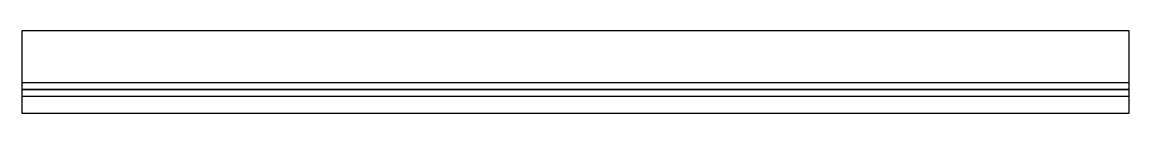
# Model space of a CAD drawing. Header units: inches. Extents: x -15 to 225, y 140 to 158.
import ezdxf

# ---------------------------------------------------------------- set-up
doc = ezdxf.new("R2010")
doc.units = ezdxf.units.IN
doc.header["$MEASUREMENT"] = 0
doc.layers.add('Layer 2', color=7, linetype='Continuous')

# ---------------------------------------------------------------- blocks, each defined once
blk = doc.blocks.new('block 2')
at = {"color": 7, "lineweight": 25, "true_color": 0xffffff}
blk.add_lwpolyline([(-14.87, 139.52), (-14.87, 157.52), (225.13, 157.52), (225.13, 139.52), (-14.87, 139.52)], dxfattribs=at)
blk = doc.blocks.new('block 3')
at = {"color": 7, "lineweight": 25, "true_color": 0xffffff}
blk.add_lwpolyline([(225.13, 146.22), (225.13, 143.22), (-14.87, 143.22), (-14.87, 146.22), (225.13, 146.22)], dxfattribs=at)

msp = doc.modelspace()

# ---------------------------------------------------------------- linework, layer by layer
at = {"layer": 'Layer 2', "color": 7, "lineweight": 35, "true_color": 0xffffff}
msp.add_lwpolyline([(-14.87, 144.72), (225.13, 144.72)], dxfattribs=at)

# ---------------------------------------------------------------- block references
for name in ['block 2', 'block 3']:
    msp.add_blockref(name, (0, 0))

doc.saveas('drawing.dxf')
